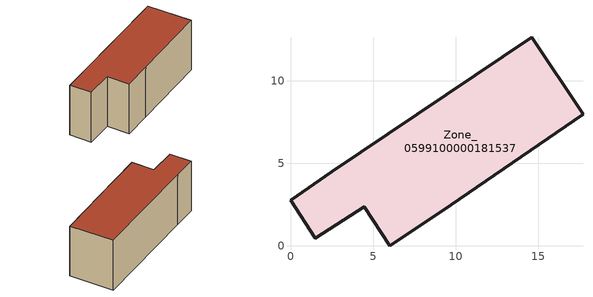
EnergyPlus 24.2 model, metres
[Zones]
Zone_0599100000181537
 floor ground (C_G): 6.01,0 4.46,2.38 1.5,0.45 0,2.75 2.5,4.48 14.61,12.63 17.71,7.97 9.15,2.07 z0
 wall outside (C_F): 2.5,4.48 0,2.75 1.5,0.45 4.46,2.38 6.01,0 9.15,2.07 17.71,7.97 14.61,12.63 2.5,4.48 z0:6.79
 roof outside (C_R): 9.15,2.07 17.71,7.97 14.61,12.63 2.5,4.48 0,2.75 1.5,0.45 4.46,2.38 6.01,0 z6.79
[BUILDING]
Pand.0599100000181537: North Axis=0; Terrain=City; Loads Convergence Tolerance Value=0.04; Temperature Convergence Tolerance Value=0.4; Solar Distribution=FullExterior; Maximum Number of Warmup Days=25; Minimum Number of Warmup Days=1
[Site:Location]
Rotterdam.The.Hague.AP_ZH_NLD Design_Conditions: Latitude=51.96; Longitude=4.45; Time Zone=1; Elevation=-4.5
[SITE:GROUNDTEMPERATURE:BUILDINGSURFACE]
18, 18, 18, 18, 18, 18, 18, 18, 18, 18, 18, 18
[MATERIAL] Thermal Absorptance=0.9; Solar Absorptance=0.7; Visible Absorptance=0.7
Name | Roughness | Thickness | Conductivity | Density | Specific Heat
G.TI.1946 | MediumSmooth | 0.15 | 1 | 540 | 1210
F.TI.1946 | Rough | 0.3 | 0.857143 | 1920 | 840
R.TI.1946 | MediumRough | 0.2 | 0.1 | 1500 | 1000
[CONSTRUCTION]
C_G: G.TI.1946
C_F: F.TI.1946
C_R: R.TI.1946
[ZONE]
Zone_0599100000181537: Type=1; Multiplier=1; Ceiling Height=Autocalculate; Volume=Autocalculate; Floor Area=autocalculate; Part of Total Floor Area=Yes
[ZONEINFILTRATION:DESIGNFLOWRATE]
Infil_Zone_0599100000181537: Zone or ZoneList or Space or SpaceList=Zone_0599100000181537; Schedule=AlwaysOn; Design Flow Rate Calculation Method=Flow/Area; Flow Rate per Floor Area=0.003; Constant Term Coefficient=1; Temperature Term Coefficient=0; Velocity Term Coefficient=0; Velocity Squared Term Coefficient=0
[HVACTEMPLATE:ZONE:IDEALLOADSAIRSYSTEM]
Zone_0599100000181537: Maximum Heating Supply Air Temperature=50; Minimum Cooling Supply Air Temperature=13; Maximum Heating Supply Air Humidity Ratio=0.0156; Minimum Cooling Supply Air Humidity Ratio=0.0077; Heating Limit=NoLimit; Cooling Limit=NoLimit; Dehumidification Control Type=ConstantSensibleHeatRatio; Cooling Sensible Heat Ratio=0.7; Dehumidification Setpoint=60; Humidification Control Type=None; Humidification Setpoint=30; Outdoor Air Method=None; Outdoor Air Flow Rate per Person=0.00944; Outdoor Air Flow Rate per Zone Floor Area=0; Outdoor Air Flow Rate per Zone=0; Demand Controlled Ventilation Type=None; Outdoor Air Economizer Type=NoEconomizer; Heat Recovery Type=None; Sensible Heat Recovery Effectiveness=0.7; Latent Heat Recovery Effectiveness=0.65
[ZONECONTROL:THERMOSTAT]
ThermostatControl_Zone_0599100000181537: Zone or ZoneList=Zone_0599100000181537; Control Type Schedule=DualSetpointControlType; Control 1=Thermostat_Zone_0599100000181537; Temperature Difference Between Cutout And Setpoint=0
[THERMOSTATSETPOINT:DUALSETPOINT]
Thermostat_Zone_0599100000181537: Heating Setpoint Temperature Schedule=HeatingSetpoint_Zone_0599100000181537; Cooling Setpoint Temperature Schedule=CoolingSetpoint_Zone_0599100000181537
[SCHEDULE:COMPACT]
HeatingSetpoint_Zone_0599100000181537: Through: 12/31, For: AllDays, Until: 24:00, 21
CoolingSetpoint_Zone_0599100000181537: Through: 12/31, For: AllDays, Until: 24:00, 24
DualSetpointControlType: Through: 12/31, For: AllDays, Until: 24:00, 4
AlwaysOn: Through: 12/31, For: AllDays, Until: 24:00, 1
